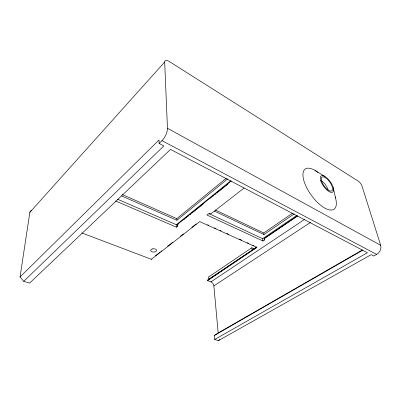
<?xml version="1.0" encoding="UTF-8"?>
<svg xmlns="http://www.w3.org/2000/svg" width="401" height="401" viewBox="0 0 401 401"><rect width="100%" height="100%" fill="white"/><g stroke="black" fill="none" stroke-linecap="round" stroke-linejoin="round"><path stroke-width="0.6" d="M244.084 188.014L211.202 213.628L208.254 213.949L206.901 215.006L262.986 241.026L264.354 240.099L264.359 238.53L297.783 215.853M362.303 250.029L218.179 332.965L214.304 335.507L214.65 339.497L367.416 252.715L170.515 149.403L29.594 283.111L23.739 281.327L20.05 276.966L29.849 212.36A4.461 3.248 37 0 1 31.403 210.41M29.849 212.36L164.686 62.03A5.87 2.677 45.2 0 1 169.082 61.358L358.369 181.212A4.366 1.604 54.7 0 1 362.028 186.139L380.679 245.312A7.043 5.534 -56.7 0 1 376.649 254.414L373.747 256.033L371.151 254.67L218.395 340.639L214.65 339.497M20.05 276.966L159.027 140.004L159.127 143.428L163.864 145.914L23.739 281.327M159.127 143.428L161.969 140.646A9.539 4.065 -62.9 0 0 167.458 128.275L164.686 62.03M251.532 250.575L252.094 250.094L251.753 247.763L208.289 277.206L208.48 279.467L207.573 280.219L207.608 280.595L210.946 281.863A3.544 2.221 56.9 0 1 213.873 285.893L218.179 332.965M121.523 195.909L176.901 220.269L176.821 218.64L226.254 178.224M176.901 220.269L227.668 178.916M115.628 200.951L176.495 227.187L176.38 224.735L230.816 180.781M176.495 227.187L177.753 226.179L177.387 224.465L231.347 180.941M177.753 226.179L177.668 224.545L178.645 223.758M183.523 219.828L184.5 219.041M185.473 218.254L186.45 217.467M187.914 216.289L188.886 215.502M189.863 214.715L190.836 213.928M191.813 213.142L203.518 203.708M210.345 198.204L211.322 197.422M212.786 196.239L213.758 195.452M214.735 194.67L215.713 193.883M216.685 193.097L227.903 184.054M155.352 255.838L159.783 252.374M160.771 251.607L161.753 250.836M167.663 246.219L172.59 242.369M180.47 236.209L183.422 233.903M191.793 227.362L196.229 223.898M81.829 232.951L151.418 259.312L199.708 221.613L256.926 247.427L207.608 280.595M218.395 340.639L219.808 339.537M215.422 210.014L263.713 232.986L292.61 213.121M214.465 211.111L263.973 234.565L294.224 213.843M208.936 213.598L262.6 238.66L297.066 215.222M264.354 240.099L264.094 238.52L297.151 216.084M208.48 279.467L256.981 246.906M207.573 280.219L256.866 247.036M210.946 281.863L304.565 219.442M213.873 285.893L310.595 222.36M214.304 335.507L362.845 250.104M264.094 238.52L264.359 238.53M177.387 224.465L177.668 224.545M117.448 199.157L176.38 224.735M122.385 194.585L176.821 218.64M251.753 247.763L254.475 248.981M207.603 224.786L208.736 225.297M214.395 227.853L216.094 228.62M220.059 230.41L221.192 230.921M226.856 233.477L228.555 234.244M239.312 239.106L241.577 240.129M247.242 242.685L248.941 243.452M252.901 245.242L254.034 245.753M161.969 140.646L376.649 254.414M167.458 128.275L380.679 245.312M315.266 170.585L324.985 176.5M333.296 187.728L335.527 197.974M263.713 232.986L263.973 234.565M262.6 238.66L262.986 241.026M151.413 258.916L151.418 259.312M335.211 196.891A24.732 10.346 54.3 0 1 324.254 207.788A24.732 10.346 54.3 0 1 303.226 177.909A24.732 10.346 54.3 0 1 318.053 172.51M321.592 180.851A8.436 3.484 54.2 0 1 328.148 190.054M152.42 248.926L151.768 249.161A2.917 1.639 -1.3 0 0 151.357 251.477A2.917 1.639 -1.3 0 0 155.458 251.653A2.917 1.639 -1.3 0 0 155.889 249.337L155.332 249.051A2.917 1.639 -1.3 0 0 152.42 248.926M320.559 180.265A9.985 4.05 54.2 0 0 331.918 192.405A9.985 4.05 54.2 0 0 328.299 179.287A9.985 4.05 54.2 0 0 320.559 180.265M321.522 180.796A8.486 3.444 54.2 0 0 331.171 191.127A8.486 3.444 54.2 0 0 328.113 179.989A8.486 3.444 54.2 0 0 321.522 180.796"/></g></svg>
